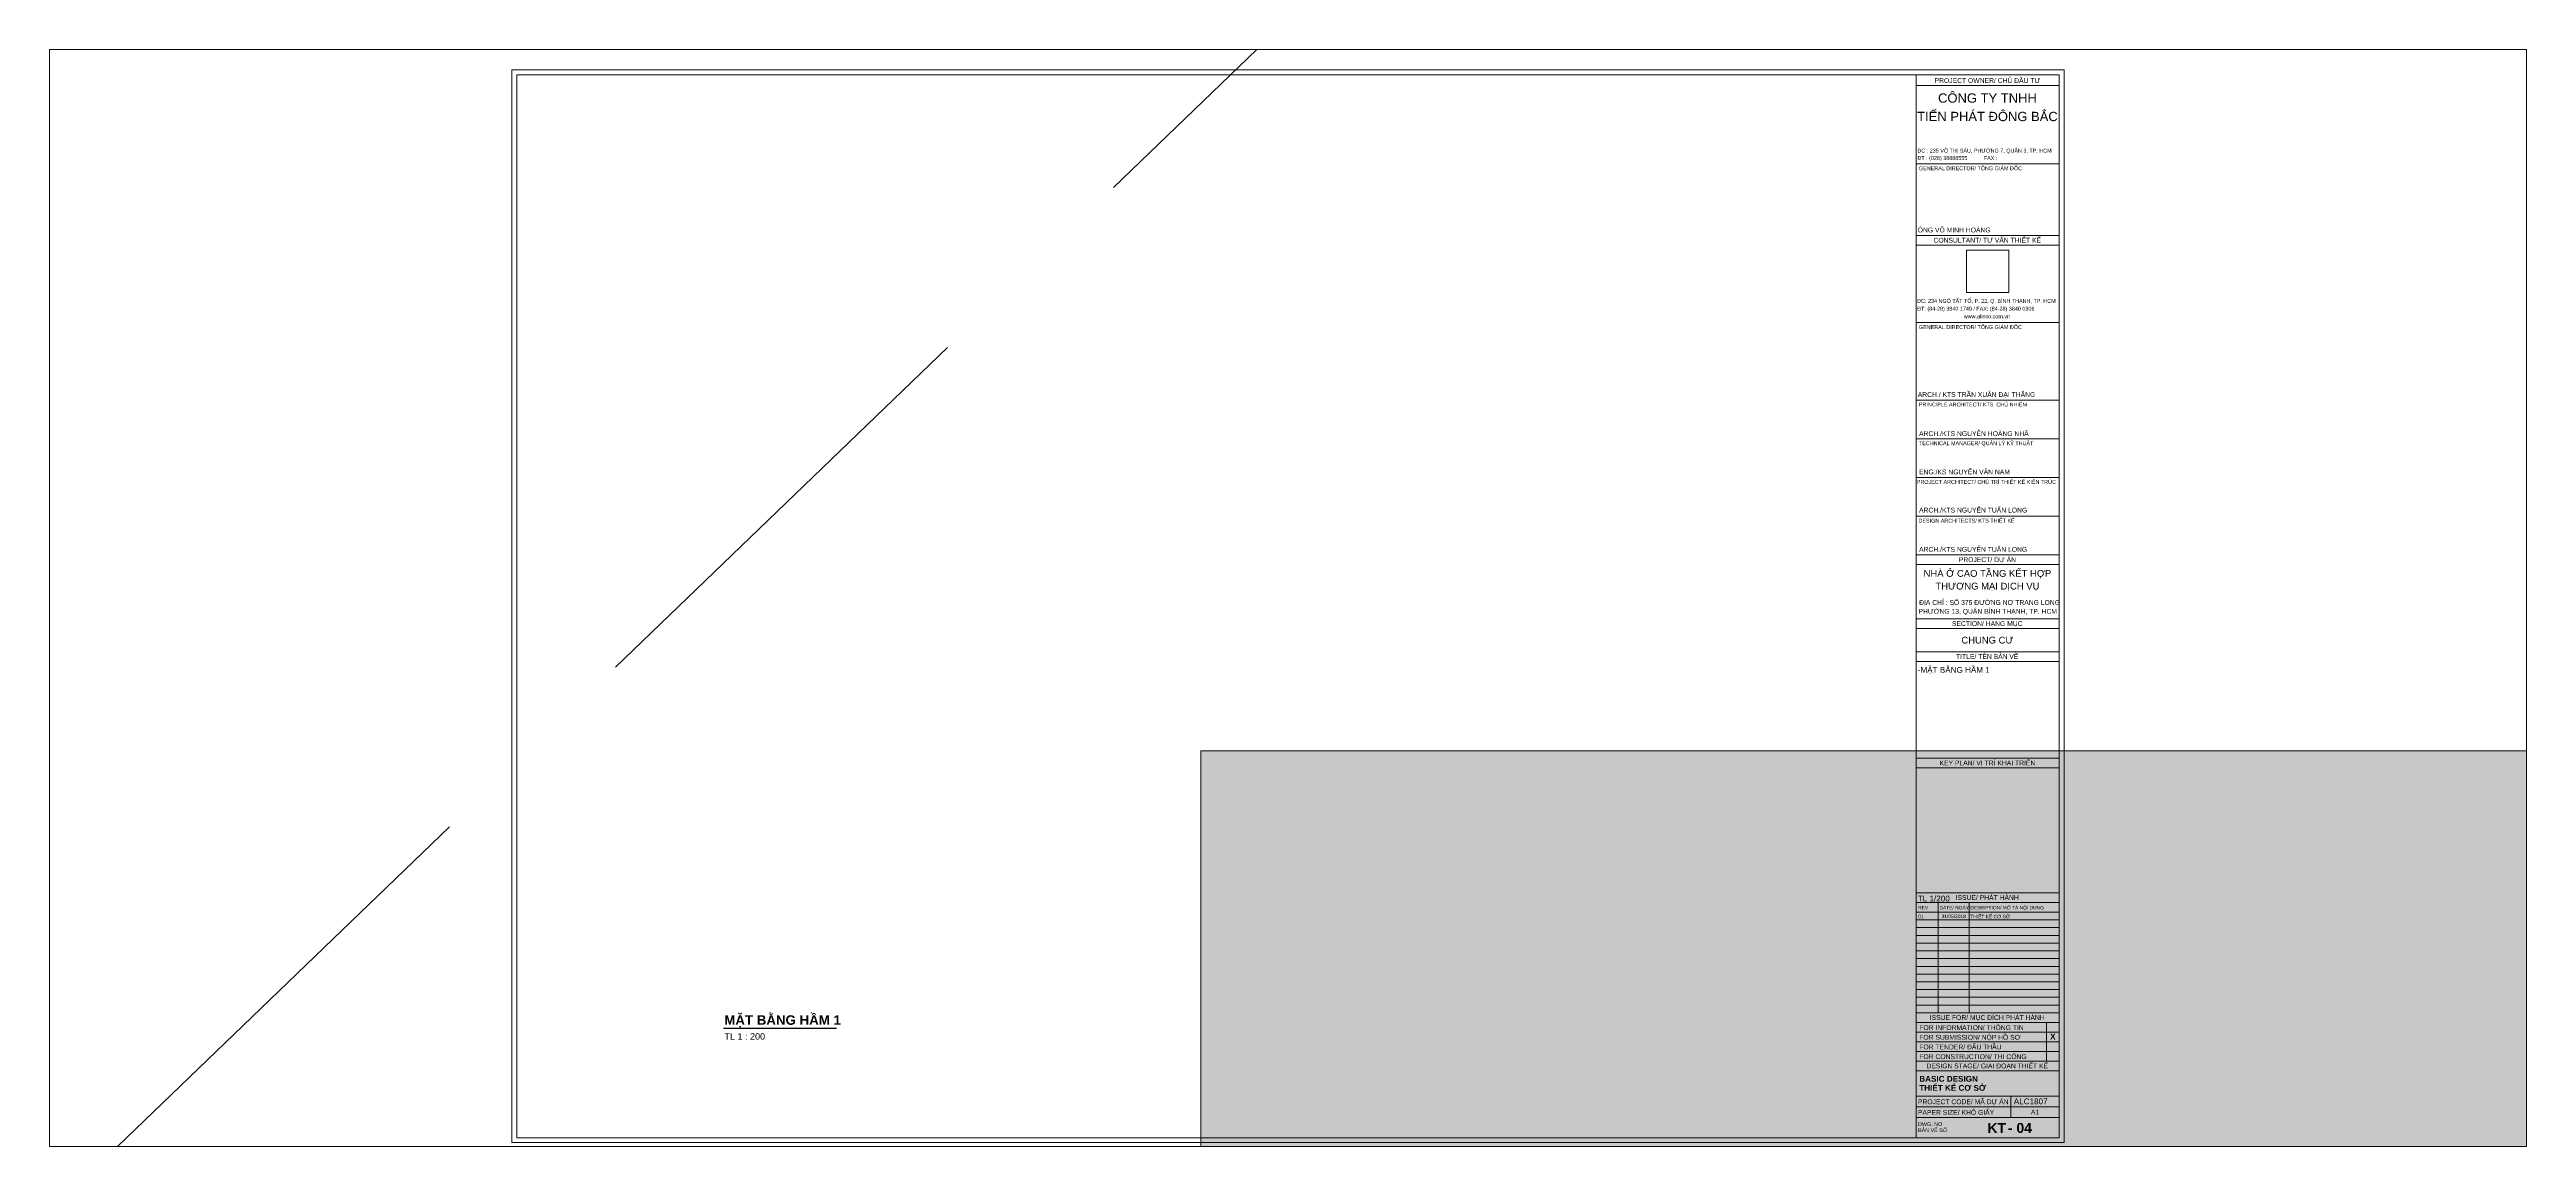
# Paper-space layout 'Layout1' of a CAD drawing. Header units: millimetres. Extents: x -224 to 1120, y 85 to 680.
# The model-space entities are those that its viewports show. They can reach past a viewport. Long polylines and large blocks are cut down to what shows.
import ezdxf

# ---------------------------------------------------------------- set-up
doc = ezdxf.new("R2010")
doc.units = ezdxf.units.MM
doc.linetypes.add('HIDDEN', pattern=[0.375, 0.25, -0.125])
for name, color, linetype, lineweight in [('G-ANNO-TTLB', 6, 'Continuous', 5), ('G-ANNO-TTLB-MEDM', 33, 'Continuous', 9), ('G-ANNO-TTLB-THIN', 151, 'Continuous', 5), ('HATCH-1', 8, 'Continuous', 5), ('NET-CAT', 3, 'Continuous', 15), ('X-COT HAM$0$LC.HA', 8, 'Continuous', 9)]:
    doc.layers.add(name, color=color, linetype=linetype, lineweight=lineweight)
doc.styles.add('Arial_10', font='arial_0.ttf', dxfattribs={"height": 4.8})
doc.styles.add('Arial_11', font='arial_0.ttf', dxfattribs={"height": 2})
doc.styles.add('Arial_12', font='arial_0.ttf', dxfattribs={"height": 3.5})
doc.styles.add('Arial_13', font='arial_0.ttf', dxfattribs={"height": 3})
doc.styles.add('Arial_14', font='arial_0.ttf', dxfattribs={"height": 1.8})
doc.styles.add('Arial_6', font='arial_0.ttf', dxfattribs={"height": 2.5})
doc.styles.add('Arial_7', font='arial_0.ttf', dxfattribs={"height": 2})
doc.styles.add('Arial_8', font='arial_0.ttf', dxfattribs={"height": 1.8})
doc.styles.add('Arial_9', font='arial_0.ttf', dxfattribs={"height": 2.5})
doc.styles.add('Arial_B_1', font='arialbd_0.ttf', dxfattribs={"height": 3})
doc.styles.add('Arial_B_2', font='arialbd_0.ttf', dxfattribs={"height": 5.15873})
picture_1 = doc.add_image_def('image1.jpg', size_in_pixel=(598, 599))

# ---------------------------------------------------------------- blocks, each defined once
blk = doc.blocks.new('KT-A1 - KT-A1-1017761--MẶT BẰNG HẦM 1')
at = {"layer": 'G-ANNO-TTLB-MEDM'}
for p, q in [((28, 553.5), (28, 4.5)), ((825, 553.5), (28, 553.5)), ((751, 553.5), (751, 4.5)), ((825, 4.5), (825, 553.5)), ((28, 4.5), (825, 4.5))]:
    blk.add_line(p, q, dxfattribs=at)
at = {"layer": 'G-ANNO-TTLB-THIN'}
for p, q in [((827.5, 556), (25.5, 556)), ((25.5, 556), (25.5, 2)), ((827.5, 2), (827.5, 556)), ((825, 548), (751, 548)), ((825, 507.5), (751, 507.5)), ((825, 470.5), (751, 470.5)), ((825, 465.5), (751, 465.5)), ((825, 425.5), (751, 425.5)), ((825, 385.5), (751, 385.5)), ((825, 365.5), (751, 365.5)), ((825, 345.5), (751, 345.5)), ((825, 325.5), (751, 325.5)), ((825, 305.5), (751, 305.5)), ((825, 300.5), (751, 300.5)), ((825, 272.5), (751, 272.5)), ((825, 267.5), (751, 267.5)), ((825, 255.5), (751, 255.5)), ((825, 250.5), (751, 250.5)), ((825, 200.5), (751, 200.5)), ((825, 195.5), (751, 195.5)), ((825, 131), (751, 131)), ((825, 126), (751, 126)), ((825, 121), (751, 121)), ((825, 117), (751, 117)), ((762.5, 69), (762.5, 126)), ((778.5, 69), (778.5, 126)), ((825, 113), (751, 113)), ((825, 109), (751, 109)), ((825, 105), (751, 105)), ((825, 101), (751, 101)), ((825, 97), (751, 97)), ((825, 93), (751, 93)), ((825, 89), (751, 89)), ((825, 85), (751, 85)), ((825, 81), (751, 81)), ((825, 77), (751, 77)), ((825, 73), (751, 73)), ((825, 69), (751, 69)), ((825, 64), (751, 64)), ((818.5, 44), (818.5, 64)), ((825, 59), (751, 59)), ((825, 54), (751, 54)), ((825, 49), (751, 49)), ((825, 44), (751, 44)), ((825, 39), (751, 39)), ((825, 26), (751, 26)), ((800, 26), (800, 15)), ((825, 20.5), (751, 20.5)), ((825, 15), (751, 15)), ((25.5, 2), (827.5, 2))]:
    blk.add_line(p, q, dxfattribs=at)
at = {"layer": 'G-ANNO-TTLB', "line_spacing_factor": 0.936439}
for s, insert, char_height, width, attachment_point, style in [('\\pt12.7,25.4,38.1,50.8,63.5,76.2,88.9,101.6,114.3,127,139.7,152.4,165.1,177.8,190.5,203.2,215.9,228.6,241.3,254,266.7,279.4,292.1,304.8,317.5,330.2,342.9,355.6,368.3,381,393.7,406.4;PROJECT OWNER/ CHỦ {\\fArial|b0|i0|c238|p34;ĐẦU T}Ư', (787.9, 551.8), 2.5, 72.23, 2, 'Arial_6'), ('\\pt12,24,36,48,60,72,84,96,108,120,132,144,156,168,180,192,204,216,228,240,252,264,276,288,300,312,324,336,348,360,372,384;GENERAL DIRECTOR/ TỔNG GIÁM {\\fArial|b0|i0|c238|p34;ĐỐC}', (752.5, 506.2), 2, 71.44, 1, 'Arial_7'), ('\\pt12.7,25.4,38.1,50.8,63.5,76.2,88.9,101.6,114.3,127,139.7,152.4,165.1,177.8,190.5,203.2,215.9,228.6,241.3,254,266.7,279.4,292.1,304.8,317.5,330.2,342.9,355.6,368.3,381,393.7,406.4;ÔNG VÕ MINH HOÀNG', (751.9, 474.6), 2.5, 72.03, 1, 'Arial_7'), ('\\pt12.7,25.4,38.1,50.8,63.5,76.2,88.9,101.6,114.3,127,139.7,152.4,165.1,177.8,190.5,203.2,215.9,228.6,241.3,254,266.7,279.4,292.1,304.8,317.5,330.2,342.9,355.6,368.3,381,393.7,406.4;CONSULTANT/ T{\\fArial|b0|i0|c163|p34;Ư VẤN THIẾT KẾ}', (787.8, 469.3), 2.5, 72.36, 2, 'Arial_6'), ('\\pt12,24,36,48,60,72,84,96,108,120,132,144,156,168,180,192,204,216,228,240,252,264,276,288,300,312,324,336,348,360,372,384;{\\fArial|b0|i0|c238|p34;ĐC: 234 NGÔ TẤT TỐ, P. 22, Q. B}ÌNH THẠNH, TP. HCM', (751.6, 437.7), 2, 72.89, 1, 'Arial_7'), ('\\pt12,24,36,48,60,72,84,96,108,120,132,144,156,168,180,192,204,216,228,240,252,264,276,288,300,312,324,336,348,360,372,384;{\\fArial|b0|i0|c238|p34;ĐT: (84-28) 3840 1749 / FAX: (84-28) 3840 0306}', (751.6, 433.7), 2, 72.89, 1, 'Arial_7'), ('\\pt12,24,36,48,60,72,84,96,108,120,132,144,156,168,180,192,204,216,228,240,252,264,276,288,300,312,324,336,348,360,372,384;GENERAL DIRECTOR/ TỔNG GIÁM {\\fArial|b0|i0|c238|p34;ĐỐC}', (752.5, 424.2), 2, 71.44, 1, 'Arial_7'), ('\\pt12,24,36,48,60,72,84,96,108,120,132,144,156,168,180,192,204,216,228,240,252,264,276,288,300,312,324,336,348,360,372,384;{\\fArial|b0|i0|c238|p34;www.alinco.com.vn}', (775.7, 429.7), 2, 24.61, 1, 'Arial_7'), ('\\pt12.7,25.4,38.1,50.8,63.5,76.2,88.9,101.6,114.3,127,139.7,152.4,165.1,177.8,190.5,203.2,215.9,228.6,241.3,254,266.7,279.4,292.1,304.8,317.5,330.2,342.9,355.6,368.3,381,393.7,406.4;ARCH./ KTS TRẦN XUÂN {\\fArial|b0|i0|c238|p34;ĐẠI THẮNG}', (751.9, 389.6), 2.5, 72.03, 1, 'Arial_6'), ('\\pt12,24,36,48,60,72,84,96,108,120,132,144,156,168,180,192,204,216,228,240,252,264,276,288,300,312,324,336,348,360,372,384;PRINCIPLE ARCHITECT/ KTS  CHỦ NHIỆM', (752.5, 384.2), 2, 71.44, 1, 'Arial_7'), ('\\pt12,24,36,48,60,72,84,96,108,120,132,144,156,168,180,192,204,216,228,240,252,264,276,288,300,312,324,336,348,360,372,384;TECHNICAL MANAGER/ QUẢN LÝ KỸ THUẬT', (752.5, 364.2), 2, 71.24, 1, 'Arial_7'), ('\\pt12,24,36,48,60,72,84,96,108,120,132,144,156,168,180,192,204,216,228,240,252,264,276,288,300,312,324,336,348,360,372,384;PROJECT ARCHITECT/ CHỦ TRÌ THIẾT KẾ KIẾN TRÚC', (751.4, 344.2), 2, 75.21, 1, 'Arial_7'), ('\\pt12,24,36,48,60,72,84,96,108,120,132,144,156,168,180,192,204,216,228,240,252,264,276,288,300,312,324,336,348,360,372,384;DESIGN ARCHITECTS/ KTS THIẾT KẾ', (752.3, 324.2), 2, 71.24, 1, 'Arial_7'), ('\\pt12.7,25.4,38.1,50.8,63.5,76.2,88.9,101.6,114.3,127,139.7,152.4,165.1,177.8,190.5,203.2,215.9,228.6,241.3,254,266.7,279.4,292.1,304.8,317.5,330.2,342.9,355.6,368.3,381,393.7,406.4;PROJECT/ DỰ ÁN', (787.9, 304.3), 2.5, 72.36, 2, 'Arial_6'), ('\\pt12.7,25.4,38.1,50.8,63.5,76.2,88.9,101.6,114.3,127,139.7,152.4,165.1,177.8,190.5,203.2,215.9,228.6,241.3,254,266.7,279.4,292.1,304.8,317.5,330.2,342.9,355.6,368.3,381,393.7,406.4;SECTION/ HẠNG MỤC', (787.8, 271.3), 2.5, 72.36, 2, 'Arial_6'), ('\\pt12.7,25.4,38.1,50.8,63.5,76.2,88.9,101.6,114.3,127,139.7,152.4,165.1,177.8,190.5,203.2,215.9,228.6,241.3,254,266.7,279.4,292.1,304.8,317.5,330.2,342.9,355.6,368.3,381,393.7,406.4;TITLE/ TÊN BẢN VẼ', (787.8, 254.3), 2.5, 72.36, 2, 'Arial_6'), ('\\pt12.7,25.4,38.1,50.8,63.5,76.2,88.9,101.6,114.3,127,139.7,152.4,165.1,177.8,190.5,203.2,215.9,228.6,241.3,254,266.7,279.4,292.1,304.8,317.5,330.2,342.9,355.6,368.3,381,393.7,406.4;KEY PLAN/ VỊ TRÍ KHAI TRIỂN', (787.9, 199.3), 2.5, 72.36, 2, 'Arial_6'), ('\\pt12.7,25.4,38.1,50.8,63.5,76.2,88.9,101.6,114.3,127,139.7,152.4,165.1,177.8,190.5,203.2,215.9,228.6,241.3,254,266.7,279.4,292.1,304.8,317.5,330.2,342.9,355.6,368.3,381,393.7,406.4;ISSUE/ PHÁT HÀNH', (787.8, 129.8), 2.5, 72.36, 2, 'Arial_6'), ('\\pt12.70001,25.4,38.10001,50.8,63.5,76.19999,88.9,101.59999,114.3,127.00001,139.7,152.40001,165.1,177.8,190.49999,203.2,215.89999,228.6,241.30001,254,266.70001,279.4,292.1,304.79999,317.5,330.19999,342.9,355.60001,368.3,381.00001,393.7,406.4;REV', (752.1, 124.2), 1.8, 9.39, 1, 'Arial_8'), ('\\pt12.7,25.4,38.1,50.8,63.5,76.2,88.9,101.6,114.3,127,139.7,152.4,165.1,177.8,190.5,203.2,215.9,228.6,241.3,254,266.7,279.4,292.1,304.8,317.5,330.2,342.9,355.6,368.3,381,393.7,406.4;DATE/ NGÀY', (763.1, 124.2), 1.8, 15.21, 1, 'Arial_8'), ('\\pt12.7,25.4,38.1,50.8,63.5,76.2,88.9,101.6,114.3,127,139.7,152.4,165.1,177.8,190.5,203.2,215.9,228.6,241.3,254,266.7,279.4,292.1,304.8,317.5,330.2,342.9,355.6,368.3,381,393.7,406.4;DESRIPTION/ MÔ TẢ NỘI DUNG', (779.1, 124.2), 1.8, 44.91, 1, 'Arial_8'), ('\\pt12.7,25.4,38.1,50.8,63.5,76.2,88.9,101.6,114.3,127,139.7,152.4,165.1,177.8,190.5,203.2,215.9,228.6,241.3,254,266.7,279.4,292.1,304.8,317.5,330.2,342.9,355.6,368.3,381,393.7,406.4;ISSUE FOR/ MỤC {\\fArial|b0|i0|c238|p34;ĐÍCH PHÁT H}ÀNH', (787.8, 67.8), 2.5, 72.36, 2, 'Arial_6'), ('\\pt12.7,25.4,38.1,50.8,63.5,76.2,88.9,101.6,114.3,127,139.7,152.4,165.1,177.8,190.5,203.2,215.9,228.6,241.3,254,266.7,279.4,292.1,304.8,317.5,330.2,342.9,355.6,368.3,381,393.7,406.4;FOR INFORMATION/ THÔNG TIN', (752.7, 62.6), 2.5, 54.77, 1, 'Arial_6'), ('\\pt12.7,25.4,38.1,50.8,63.5,76.2,88.9,101.6,114.3,127,139.7,152.4,165.1,177.8,190.5,203.2,215.9,228.6,241.3,254,266.7,279.4,292.1,304.8,317.5,330.2,342.9,355.6,368.3,381,393.7,406.4;FOR SUBMISSION/ NỘP HỒ S{\\fArial|b0|i0|c163|p34;Ơ}', (752.7, 57.6), 2.5, 53.38, 1, 'Arial_6'), ('\\pt12.7,25.4,38.1,50.8,63.5,76.2,88.9,101.6,114.3,127,139.7,152.4,165.1,177.8,190.5,203.2,215.9,228.6,241.3,254,266.7,279.4,292.1,304.8,317.5,330.2,342.9,355.6,368.3,381,393.7,406.4;FOR TENDER/ {\\fArial|b0|i0|c238|p34;ĐẤU THẦU}', (752.7, 52.6), 2.5, 43.66, 1, 'Arial_6'), ('\\pt12.69999,25.40001,38.1,50.79999,63.50001,76.2,88.89999,101.60001,114.3,126.99999,139.70001,152.4,165.09999,177.80001,190.5,203.19999,215.90001,228.6,241.29999,254.00001,266.7,279.39999,292.10001,304.8,317.49999,330.20001,342.9,355.59999,368.30001,381,393.69999,406.40001;X', (820.3, 58.2), 3, 2.939, 1, 'Arial_B_1'), ('\\pt12.7,25.4,38.1,50.8,63.5,76.2,88.9,101.6,114.3,127,139.7,152.4,165.1,177.8,190.5,203.2,215.9,228.6,241.3,254,266.7,279.4,292.1,304.8,317.5,330.2,342.9,355.6,368.3,381,393.7,406.4;FOR CONSTRUCTION/ THI CÔNG', (752.7, 47.6), 2.5, 56.09, 1, 'Arial_6'), ('\\pt12.7,25.4,38.1,50.8,63.5,76.2,88.9,101.6,114.3,127,139.7,152.4,165.1,177.8,190.5,203.2,215.9,228.6,241.3,254,266.7,279.4,292.1,304.8,317.5,330.2,342.9,355.6,368.3,381,393.7,406.4;DESIGN STAGE/ GIAI {\\fArial|b0|i0|c238|p34;ĐOẠN THIẾT KẾ}', (787.8, 42.8), 2.5, 72.36, 2, 'Arial_6'), ('\\pt12.7,25.4,38.1,50.8,63.5,76.2,88.9,101.6,114.3,127,139.7,152.4,165.1,177.8,190.5,203.2,215.9,228.6,241.3,254,266.7,279.4,292.1,304.8,317.5,330.2,342.9,355.6,368.3,381,393.7,406.4;BASIC DESIGN THIẾT KẾ C{\\fArial|b1|i0|c163|p34;Ơ SỞ}', (752.7, 36.4), 3, 35.46, 1, 'Arial_B_1'), ('\\pt12.7,25.4,38.1,50.8,63.5,76.2,88.9,101.6,114.3,127,139.7,152.4,165.1,177.8,190.5,203.2,215.9,228.6,241.3,254,266.7,279.4,292.1,304.8,317.5,330.2,342.9,355.6,368.3,381,393.7,406.4;PROJECT CODE/ MÃ DỰ ÁN', (752, 24.3), 2.5, 46.96, 1, 'Arial_6'), ('\\pt12.7,25.4,38.1,50.8,63.5,76.2,88.9,101.6,114.3,127,139.7,152.4,165.1,177.8,190.5,203.2,215.9,228.6,241.3,254,266.7,279.4,292.1,304.8,317.5,330.2,342.9,355.6,368.3,381,393.7,406.4;PAPER SIZE/ KHỔ GIẤY', (752, 18.8), 2.5, 46.96, 1, 'Arial_6'), ('\\pt12.7,25.4,38.1,50.8,63.5,76.2,88.9,101.6,114.3,127,139.7,152.4,165.1,177.8,190.5,203.2,215.9,228.6,241.3,254,266.7,279.4,292.1,304.8,317.5,330.2,342.9,355.6,368.3,381,393.7,406.4;A1', (812.5, 19), 2.5, 23.02, 2, 'Arial_6'), ('\\pt12,24,36,48,60,72,84,96,108,120,132,144,156,168,180,192,204,216,228,240,252,264,276,288,300,312,324,336,348,360,372,384;DWG. NO BẢN VẼ SỐ', (752, 12.5), 2, 16.14, 1, 'Arial_7')]:
    blk.add_mtext(s, dxfattribs=dict(at, insert=insert, char_height=char_height, width=width, attachment_point=attachment_point, style=style))
at = {"layer": 'G-ANNO-TTLB'}
image = blk.add_image(picture_1, insert=(777, 441), size_in_units=(21.9, 22), dxfattribs=at)
image.dxf.flags = 7
blk = doc.blocks.new('ALC1807-ASCENT PLAZA-KET CAU_rvt-1-MẶT BẰNG HẦM 1')
at = {"layer": 'X-COT HAM$0$LC.HA'}
h = blk.add_hatch(color=256, dxfattribs=at)
h.dxf.hatch_style = 1
h.paths.add_polyline_path([(2400.5, -0.1), (2400.5, 299.9), (400.5, 299.9), (400.5, -0.1)])
at = {"ltscale": 1000}
blk.add_lwpolyline([(2400.5, -0.1), (2400.5, 299.9), (400.5, 299.9), (400.5, -0.1)], close=True, dxfattribs=at)

msp = doc.modelspace()

# ---------------------------------------------------------------- linework, layer by layer
at = {"layer": 'HATCH-1', "linetype": 'HIDDEN', "ltscale": 1000}
msp.add_line((-3091.7, -2710.1), (4469.3, 4566.9), dxfattribs=at)

# ---------------------------------------------------------------- block references
at = {"layer": 'NET-CAT'}
msp.add_blockref('ALC1807-ASCENT PLAZA-KET CAU_rvt-1-MẶT BẰNG HẦM 1', (0, 0), dxfattribs=at)

psp = doc.layouts.get("Layout1")

# ---------------------------------------------------------------- block references
at = {"layer": 'G-ANNO-TTLB', "xscale": 1.05, "yscale": 1.05, "zscale": 1.05}
psp.add_blockref('KT-A1 - KT-A1-1017761--MẶT BẰNG HẦM 1', (0, 85.3), dxfattribs=at)

# ---------------------------------------------------------------- texts
at = {"layer": 'G-ANNO-TTLB', "line_spacing_factor": 0.941778}
for s, insert, char_height, width, attachment_point, style in [('TIẾN PHÁT ĐÔNG BẮC', (827.3, 646.4), 5.04, 91.014, 2, 'Arial_10'), ('CÔNG TY TNHH', (827.3, 656.4), 5.04, 63.741, 2, 'Arial_10'), ('ĐC : 235 VÕ THỊ SÁU, PHƯỜNG 7, QUẬN 3, TP. HCM', (789.3, 626.4), 2.1, 86.949, 1, 'Arial_11'), ('ĐT : (028) 38888555           FAX :', (789.3, 622.4), 2.1, 51.882, 1, 'Arial_11'), ('ARCH./KTS NGUYỄN HOÀNG NHÃ', (790.2, 473.2), 2.625, 70.896, 1, 'Arial_9'), ('ENG./KS NGUYỄN VĂN NAM', (790.2, 452.4), 2.625, 58.78, 1, 'Arial_9'), ('ARCH./KTS NGUYỄN TUẤN LONG', (790.2, 431.7), 2.625, 69.932, 1, 'Arial_9'), ('ARCH./KTS NGUYỄN TUẤN LONG', (790.2, 410.4), 2.625, 69.932, 1, 'Arial_9'), ('NHÀ Ở CAO TẦNG KẾT HỢP', (827.3, 397.9), 3.675, 82.694, 2, 'Arial_12'), ('THƯƠNG MẠI DỊCH VỤ', (827.3, 391), 3.675, 67.262, 2, 'Arial_12'), ('ĐỊA CHỈ : SỐ 375 ĐƯỜNG NƠ TRANG LONG', (790.2, 381.6), 2.625, 91.272, 1, 'Arial_9'), ('PHƯỜNG 13, QUẬN BÌNH THẠNH, TP. HCM', (789.9, 376.8), 2.625, 89.633, 1, 'Arial_9'), ('CHUNG CƯ', (827.3, 361.7), 3.67, 33.744, 2, 'Arial_12'), ('-MẶT BẰNG HẦM 1', (789.5, 345.3), 3.15, 46.661, 1, 'Arial_13'), ('TL 1/200', (789.5, 221.3), 3.15, 20.785, 1, 'Arial_13'), ('01', (789.7, 210.9), 1.89, 3.517, 1, 'Arial_14'), ('31/05/2018', (809, 211), 1.89, 15.827, 2, 'Arial_14'), ('THIẾT KẾ CƠ SỞ', (818, 210.9), 1.89, 25.73, 1, 'Arial_14'), ('TL 1 : 200', (142.1, 146.7), 3.5, 26.352, 1, 'Arial_12'), ('ALC1807', (841.6, 111.3), 3.15, 21.942, 1, 'Arial_13'), ('KT', (827.3, 98), 5.42, 11.762, 1, 'Arial_B_2'), ('- 04', (838.4, 98), 5.42, 15.169, 1, 'Arial_B_2')]:
    psp.add_mtext(s, dxfattribs=dict(at, insert=insert, char_height=char_height, width=width, attachment_point=attachment_point, style=style))

# ---------------------------------------------------------------- viewports
at = {"layer": '0'}
psp.add_viewport(center=(447.8, 382.7), size=(1343.8, 594.91), view_center_point=(447.8, 382.7), view_height=594.91, dxfattribs=at)

# ---------------------------------------------------------------- next in the draw order: texts
at = {"layer": 'G-ANNO-TTLB', "lineweight": 30, "insert": (140, 156.4), "char_height": 5.159, "width": 75.417, "attachment_point": 1, "line_spacing_factor": 0.941778, "style": 'Arial_B_2', "bg_fill": 3, "box_fill_scale": 1.25, "bg_fill_color": 256, "bg_fill_true_color": 13158600, "bg_fill_transparency": 0}
psp.add_mtext(' MẶT BẰNG HẦM 1', dxfattribs=at)

# ---------------------------------------------------------------- next in the draw order: linework, layer by layer
at = {"layer": 'G-ANNO-TTLB', "lineweight": 30}
psp.add_line((141.5, 149.4), (202.8, 149.4), dxfattribs=at)

doc.saveas('drawing.dxf')
